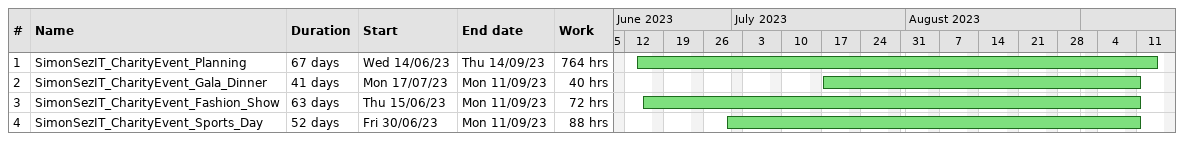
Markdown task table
| ID | Task | Duration | Start | Finish | Work (h) |
|---|---|---|---|---|---|
| 1 | SimonSezIT_CharityEvent_Planning | 67d | 2023-06-14 | 2023-09-14 | 764 |
| 2 | SimonSezIT_CharityEvent_Gala_Dinner | 41d | 2023-07-17 | 2023-09-11 | 40 |
| 3 | SimonSezIT_CharityEvent_Fashion_Show | 63d | 2023-06-15 | 2023-09-11 | 72 |
| 4 | SimonSezIT_CharityEvent_Sports_Day | 52d | 2023-06-30 | 2023-09-11 | 88 |
